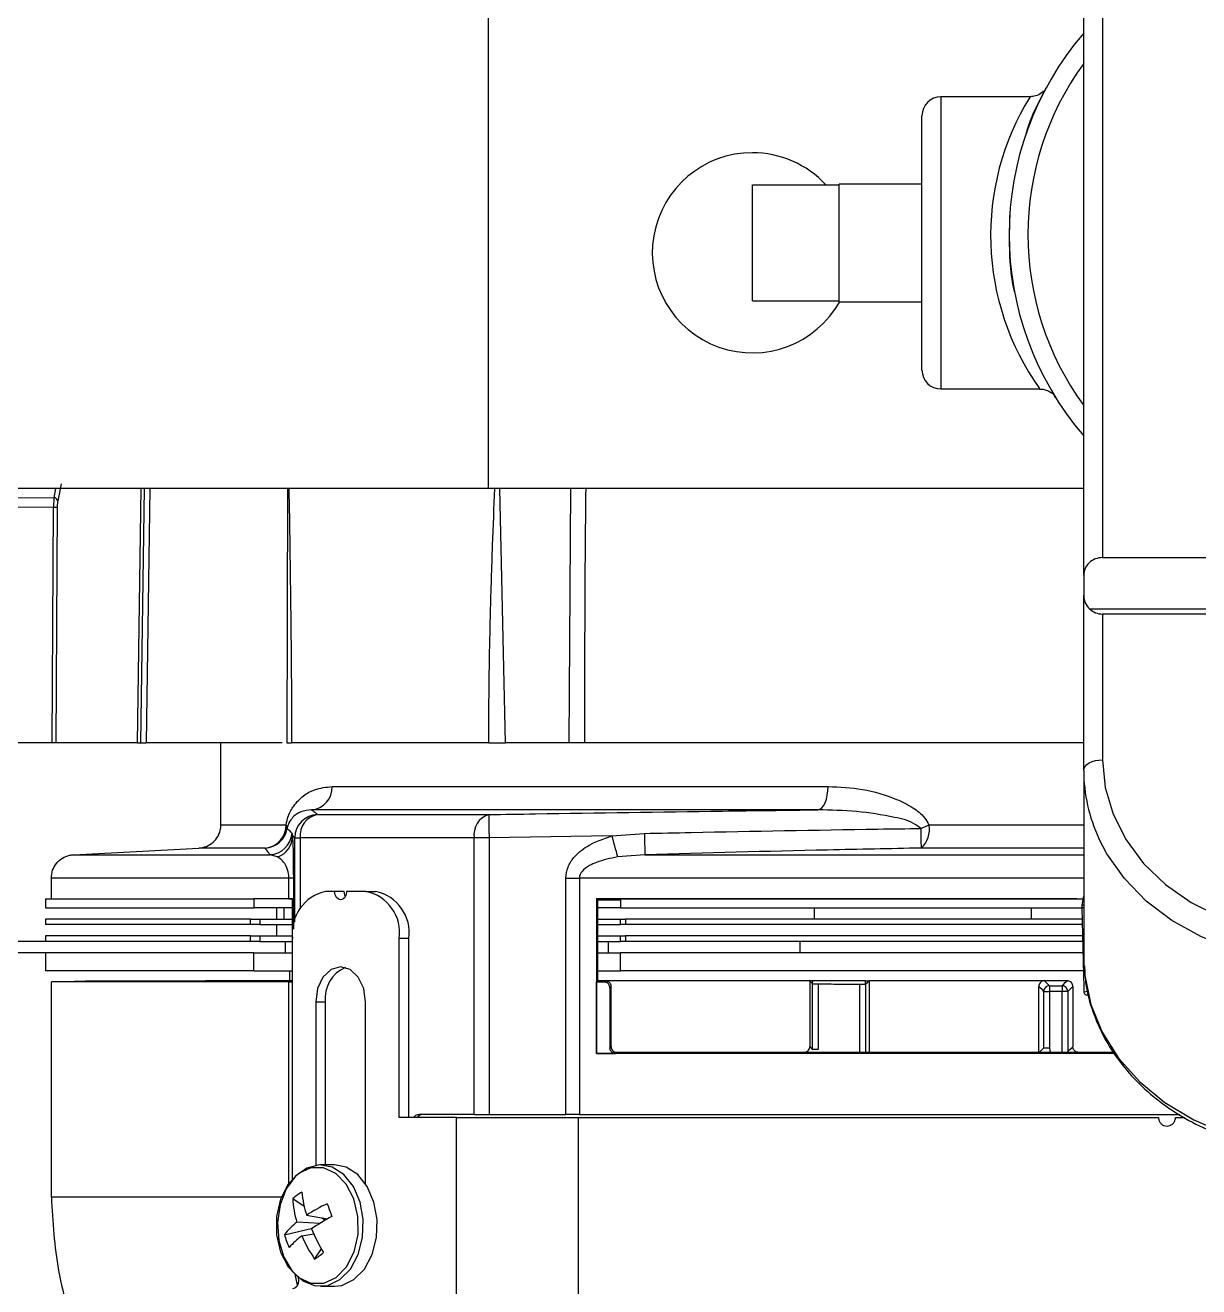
# Model space of a CAD drawing. Extents: x 8 to 113, y 1 to 87.
# Drawn here: x 45.578 to 48.691, y 72.275 to 75.622 of the extents above; entities that cross this region are included whole.
import ezdxf

# ---------------------------------------------------------------- set-up
doc = ezdxf.new("R2010")
doc.units = 0
doc.header["$MEASUREMENT"] = 0
doc.layers.add('OBJECT', color=7, linetype='CONTINUOUS')

msp = doc.modelspace()

# ---------------------------------------------------------------- linework, layer by layer
at = {"layer": 'OBJECT'}
for p, q in [((48.3862, 74.1626), (48.3862, 76.0458)), ((48.4362, 76.0458), (48.4362, 74.2095)), ((46.8072, 74.3933), (46.8072, 75.6433)), ((48.2439, 75.4321), (48.0072, 75.4321)), ((48.0072, 75.4321), (48.0072, 74.6571)), ((47.9572, 74.7071), (47.9572, 75.3821)), ((47.5072, 74.8906), (47.5072, 75.1986)), ((47.5072, 75.1986), (47.7372, 75.1986)), ((47.9572, 75.2006), (47.7372, 75.2006)), ((47.7372, 75.1986), (47.7372, 75.2006)), ((47.7372, 75.0695), (47.7372, 75.1986)), ((47.7372, 75.0197), (47.7372, 75.0695)), ((47.7372, 74.8906), (47.7372, 75.0197)), ((47.5072, 74.8906), (47.7372, 74.8906)), ((47.7372, 74.8886), (47.7372, 74.8906)), ((47.7372, 74.8886), (47.9572, 74.8886)), ((48.0072, 74.6571), (48.2689, 74.6571)), ((46.8072, 74.3933), (45.1192, 74.3933)), ((45.6544, 74.3684), (45.6595, 74.3933)), ((45.6734, 74.4052), (45.6641, 74.3597)), ((45.8762, 73.7183), (45.8856, 74.3933)), ((45.8851, 73.7183), (45.8945, 74.3933)), ((45.9083, 74.3933), (45.8989, 73.7183)), ((46.2737, 74.3933), (46.2717, 73.7183)), ((48.3862, 74.3933), (46.8072, 74.3933)), ((46.8523, 73.7183), (46.8374, 74.3933)), ((47.0247, 74.3933), (47.02, 73.7183)), ((45.6531, 74.3426), (45.3364, 74.3442)), ((45.3367, 74.3701), (45.6544, 74.3684)), ((45.6492, 73.7183), (45.6531, 74.3426)), ((45.6628, 74.3425), (45.6589, 73.7183)), ((48.4362, 74.2095), (48.7912, 74.2095)), ((48.3862, 74.1626), (48.3862, 74.1098)), ((48.3862, 73.6444), (48.3862, 74.1098)), ((48.402, 74.0734), (49.6124, 74.0734)), ((49.5782, 74.0598), (48.4362, 74.0598)), ((48.4362, 74.0598), (48.4362, 73.6731)), ((45.6492, 73.7183), (45.3364, 73.7183)), ((45.8762, 73.7183), (45.6589, 73.7183)), ((45.8851, 73.7183), (45.8989, 73.7183)), ((46.2597, 73.7183), (45.8989, 73.7183)), ((46.0973, 73.5007), (46.0973, 73.7183)), ((46.8078, 73.7183), (46.2846, 73.7183)), ((47.02, 73.7183), (46.8523, 73.7183)), ((48.3862, 73.7183), (47.0617, 73.7183)), ((48.3862, 73.6444), (48.3862, 73.5188)), ((46.3921, 73.6022), (47.708, 73.6022)), ((47.681, 73.5403), (46.3378, 73.5403)), ((46.3537, 73.5277), (46.8077, 73.5277)), ((48.3862, 73.5188), (48.3862, 73.1488)), ((46.0973, 73.5007), (46.27, 73.5007)), ((46.2858, 73.4777), (46.2871, 73.4709)), ((47.1343, 73.4709), (47.2206, 73.4777)), ((47.9756, 73.5007), (48.3862, 73.5007)), ((45.706, 73.4213), (46.0385, 73.4388)), ((46.2147, 73.4388), (46.0385, 73.4388)), ((46.293, 73.4657), (46.2871, 73.4709)), ((46.293, 73.4657), (46.3073, 73.4657)), ((46.293, 73.2421), (46.293, 73.4657)), ((46.7692, 73.4657), (46.3073, 73.4657)), ((46.3073, 73.4657), (46.3073, 73.2775)), ((46.8087, 73.4657), (46.7692, 73.4657)), ((46.7692, 72.7318), (46.7692, 73.4657)), ((47.1343, 73.4709), (46.8087, 73.4657)), ((46.8087, 73.4657), (46.8087, 72.7318)), ((48.3862, 73.4388), (47.9548, 73.4388)), ((45.706, 73.4213), (46.2268, 73.4213)), ((46.2477, 73.4152), (46.2268, 73.4213)), ((47.2223, 73.4213), (47.1494, 73.4152)), ((47.2223, 73.4213), (48.3862, 73.4213)), ((46.2777, 73.3594), (45.6473, 73.3594)), ((45.6473, 73.3046), (45.6473, 73.3594)), ((46.2893, 73.3594), (46.2777, 73.3594)), ((46.2777, 73.3046), (46.2777, 73.3594)), ((46.2893, 73.3594), (46.2893, 73.224)), ((47.0121, 73.3594), (47.0483, 73.3594)), ((47.0121, 72.7318), (47.0121, 73.3594)), ((47.0483, 73.3594), (47.0483, 72.7318)), ((48.3862, 73.3594), (47.0483, 73.3594)), ((45.6322, 73.3046), (45.6322, 73.2806)), ((45.6322, 73.3046), (46.1844, 73.3046)), ((46.1844, 73.3046), (46.1844, 73.2806)), ((46.2024, 73.3046), (46.1844, 73.3046)), ((46.2777, 73.3046), (46.2024, 73.3046)), ((46.2777, 73.3046), (46.2864, 73.3046)), ((46.2864, 73.3046), (46.2777, 73.3046)), ((46.2864, 73.3055), (46.2864, 73.0832)), ((46.3989, 73.3237), (46.3759, 73.3237)), ((46.4243, 73.3237), (46.3989, 73.3237)), ((46.482, 73.3237), (46.4307, 73.3237)), ((46.482, 73.3237), (46.5074, 73.3237)), ((47.0939, 73.3052), (47.0972, 73.3018)), ((47.0939, 73.3052), (47.0939, 72.8935)), ((47.1572, 73.3046), (48.3848, 73.3046)), ((47.1572, 73.3046), (47.1572, 73.2806)), ((48.3822, 73.2878), (48.3862, 73.3108)), ((45.6322, 73.2806), (46.1844, 73.2806)), ((46.2864, 73.2806), (46.1844, 73.2806)), ((46.2444, 73.2806), (46.2444, 73.2506)), ((46.2654, 73.2506), (46.2654, 73.2806)), ((47.0967, 73.3018), (47.0972, 73.3018)), ((47.0967, 73.3018), (47.0967, 73.0868)), ((47.1572, 73.2806), (47.0967, 73.2806)), ((47.0972, 73.3018), (47.1572, 73.3018)), ((47.1572, 73.2806), (48.3822, 73.2806)), ((47.6724, 73.2506), (47.6724, 73.2806)), ((48.248, 73.2506), (48.248, 73.2806)), ((48.3822, 73.2822), (48.3822, 73.2874)), ((48.3862, 73.2806), (48.3822, 73.2806)), ((48.3869, 73.1028), (48.3823, 73.279)), ((45.6322, 73.2506), (45.6322, 73.2357)), ((46.1755, 73.2506), (45.6322, 73.2506)), ((46.1755, 73.2357), (46.1755, 73.2506)), ((46.1755, 73.2506), (46.2007, 73.2506)), ((46.2007, 73.2506), (46.2007, 73.2357)), ((46.2007, 73.2506), (46.2864, 73.2506)), ((47.0967, 73.2506), (47.1572, 73.2506)), ((47.1572, 73.2357), (47.1572, 73.2506)), ((47.1572, 73.2506), (47.1709, 73.2506)), ((47.1709, 73.2506), (47.1709, 73.2357)), ((48.3826, 73.2506), (47.1709, 73.2506)), ((46.1755, 73.2357), (45.6322, 73.2357)), ((45.6322, 73.2057), (45.6322, 73.1908)), ((46.1755, 73.2057), (45.6322, 73.2057)), ((46.2007, 73.2357), (46.1755, 73.2357)), ((46.1755, 73.1908), (46.1755, 73.2057)), ((46.1755, 73.2057), (46.2007, 73.2057)), ((46.2007, 73.2357), (46.2864, 73.2357)), ((46.2007, 73.2057), (46.2007, 73.1908)), ((46.2007, 73.2057), (46.2864, 73.2057)), ((46.2444, 73.2357), (46.2444, 73.2057)), ((47.0967, 73.2357), (47.1572, 73.2357)), ((47.0967, 73.2057), (47.1572, 73.2057)), ((47.1709, 73.2357), (47.1572, 73.2357)), ((47.1572, 73.1908), (47.1572, 73.2057)), ((47.1572, 73.2057), (47.1709, 73.2057)), ((48.3834, 73.2357), (47.1709, 73.2357)), ((47.1709, 73.2057), (47.1709, 73.1908)), ((48.383, 73.2057), (47.1709, 73.2057)), ((45.6637, 73.1908), (45.4822, 73.1908)), ((46.1755, 73.1908), (45.6637, 73.1908)), ((46.2007, 73.1908), (46.1755, 73.1908)), ((46.2007, 73.1908), (46.2864, 73.1908)), ((46.2682, 73.1608), (46.2682, 73.1908)), ((46.2875, 72.5599), (46.2875, 73.1987)), ((46.5703, 72.7237), (46.5703, 73.1987)), ((46.5958, 73.1987), (46.5703, 73.1987)), ((46.5958, 72.7237), (46.5958, 73.1987)), ((47.0967, 73.1908), (47.1572, 73.1908)), ((47.1258, 73.1608), (47.1258, 73.1908)), ((47.1709, 73.1908), (47.1572, 73.1908)), ((48.3834, 73.1908), (47.1709, 73.1908)), ((47.6341, 73.1608), (47.6341, 73.1908)), ((45.6637, 73.1608), (45.4822, 73.1608)), ((45.6322, 73.1608), (45.6322, 73.1128)), ((46.1844, 73.1608), (45.6637, 73.1608)), ((46.1844, 73.1128), (46.1844, 73.1608)), ((46.1844, 73.1608), (46.2864, 73.1608)), ((47.0967, 73.1608), (47.1572, 73.1608)), ((47.1572, 73.1128), (47.1572, 73.1608)), ((48.3842, 73.1608), (47.1572, 73.1608)), ((48.3862, 73.1488), (48.3868, 73.1273)), ((46.1844, 73.1128), (45.6322, 73.1128)), ((46.1844, 73.1128), (46.2864, 73.1128)), ((46.2801, 73.0868), (46.2801, 73.1128)), ((47.0967, 73.1128), (47.1572, 73.1128)), ((48.3854, 73.1128), (47.1572, 73.1128)), ((48.3854, 73.1128), (48.3869, 73.0579)), ((46.2777, 73.0841), (45.6473, 73.0841)), ((45.6473, 72.5128), (45.6473, 73.0841)), ((45.7512, 73.0868), (46.0562, 73.0868)), ((46.0572, 73.0868), (46.0562, 73.0868)), ((46.2864, 73.0868), (46.0572, 73.0868)), ((46.2777, 73.0841), (46.2864, 73.0841)), ((46.2777, 73.0841), (46.2864, 73.0841)), ((46.2777, 72.5466), (46.2777, 73.0841)), ((47.094, 72.8936), (47.094, 73.0836)), ((47.0972, 73.0868), (47.0967, 73.0868)), ((47.0972, 73.0868), (47.0972, 73.0868)), ((47.0972, 73.0868), (47.0983, 73.0868)), ((47.1172, 73.0868), (47.0983, 73.0868)), ((47.114, 73.0836), (47.1172, 73.0868)), ((47.1172, 73.0868), (47.1172, 73.0868)), ((47.1322, 73.0868), (47.1172, 73.0868)), ((47.1172, 73.0868), (47.1172, 73.0868)), ((47.1322, 73.0716), (47.129, 73.0683)), ((47.6593, 73.0868), (47.1322, 73.0868)), ((47.1322, 73.0716), (47.1322, 73.0721)), ((47.1322, 73.0721), (47.1322, 73.0721)), ((47.1322, 72.9121), (47.1322, 73.0716)), ((47.6593, 73.0868), (47.6593, 72.912)), ((47.6672, 73.0868), (47.6593, 73.0868)), ((47.6668, 72.9044), (47.6668, 73.0792)), ((47.6668, 73.0792), (47.6671, 73.0791)), ((47.6671, 73.0791), (47.6672, 73.0868)), ((47.8072, 73.0868), (47.6672, 73.0868)), ((47.6818, 73.0786), (47.6818, 72.9044)), ((47.7926, 72.8968), (47.7926, 73.0774)), ((47.8071, 73.0776), (47.8072, 73.0868)), ((47.8071, 73.0776), (47.8076, 73.0776)), ((47.8072, 73.0868), (47.8169, 73.0868)), ((47.8076, 73.0776), (47.8076, 72.8968)), ((48.2672, 73.0868), (47.8169, 73.0868)), ((47.8169, 73.0868), (47.8169, 72.8968)), ((48.2822, 73.0868), (48.2672, 73.0868)), ((48.2672, 72.8968), (48.2672, 73.0718)), ((48.3422, 73.0868), (48.3422, 73.0868)), ((48.3572, 73.0719), (48.3437, 73.0585)), ((48.3572, 73.0718), (48.3572, 73.0719)), ((48.3572, 73.0718), (48.3572, 72.9119)), ((47.129, 73.0683), (47.129, 72.9088)), ((48.2802, 73.0587), (48.2952, 73.0587)), ((48.2802, 72.9084), (48.2802, 73.0587)), ((48.3287, 73.0585), (48.2952, 73.0587)), ((48.2952, 73.0587), (48.2952, 72.9084)), ((48.3287, 72.8983), (48.3287, 73.0585)), ((48.3437, 73.0585), (48.3287, 73.0585)), ((48.3437, 73.0585), (48.3437, 72.8983)), ((48.3969, 73.0586), (48.387, 73.0565)), ((46.3487, 73.0302), (46.3487, 72.5972)), ((46.3741, 73.0302), (46.3487, 73.0302)), ((46.3741, 73.0302), (46.3741, 72.5982)), ((46.4809, 72.5479), (46.4809, 73.0302)), ((47.129, 72.9088), (47.1322, 72.9121)), ((47.1322, 72.9116), (47.1322, 72.9121)), ((47.6593, 72.912), (47.6668, 72.9044)), ((47.6818, 72.9044), (47.6668, 72.9044)), ((48.2672, 72.8953), (48.2802, 72.9084)), ((48.2802, 72.9084), (48.2952, 72.9084)), ((48.2952, 72.9084), (48.2971, 72.8968)), ((48.3572, 72.9118), (48.3572, 72.9119)), ((47.0939, 72.8935), (47.094, 72.8936)), ((47.1473, 72.8968), (47.1472, 72.8968)), ((47.3672, 72.8968), (47.3672, 72.8968)), ((47.3822, 72.8968), (47.3672, 72.8968)), ((47.3753, 72.8968), (47.3672, 72.8968)), ((48.4651, 72.8968), (47.3822, 72.8968)), ((46.7223, 72.7237), (46.5703, 72.7237)), ((46.7692, 72.7318), (46.6222, 72.7318)), ((46.7223, 72.1437), (46.7223, 72.7237)), ((46.7223, 72.7237), (47.0456, 72.7237)), ((46.7692, 72.7318), (46.8087, 72.7318)), ((46.8087, 72.7318), (47.0121, 72.7318)), ((47.0456, 72.1437), (47.0456, 72.7237)), ((47.0456, 72.7237), (48.5847, 72.7237)), ((47.0483, 72.7318), (48.6411, 72.7318)), ((48.6297, 72.7237), (48.6538, 72.7237)), ((46.3982, 72.5982), (46.3612, 72.5982)), ((46.2607, 72.5128), (45.6473, 72.5128)), ((46.2877, 72.5087), (46.3178, 72.4888)), ((46.3602, 72.4431), (46.2987, 72.446)), ((46.3243, 72.4646), (46.38, 72.4549)), ((46.3653, 72.4574), (46.3743, 72.4515)), ((46.2659, 72.4131), (46.3403, 72.4303)), ((46.3118, 72.4098), (46.3433, 72.4149)), ((46.3458, 72.3484), (46.3638, 72.3755)), ((46.3002, 72.2788), (46.2944, 72.308)), ((46.3612, 72.2762), (46.3982, 72.2762))]:
    msp.add_line(p, q, dxfattribs=at)
at = {"layer": 'OBJECT', "flags": 128}
for points in [[(48.3862, 73.6444), (48.3872, 73.65), (48.39, 73.6554), (48.3947, 73.6603), (48.4009, 73.6647), (48.4084, 73.6682), (48.4171, 73.6709), (48.4265, 73.6725), (48.4362, 73.6731)], [(48.4362, 73.6731), (48.4433, 73.5999), (48.4642, 73.5285), (48.4985, 73.4607), (48.5453, 73.3981), (48.6035, 73.3423), (48.6716, 73.2947), (48.748, 73.2563), (48.8308, 73.2282), (48.9179, 73.2111), (49.0072, 73.2053), (49.0965, 73.2111), (49.1837, 73.2282), (49.2665, 73.2563), (49.3429, 73.2947), (49.411, 73.3423), (49.4692, 73.3981), (49.516, 73.4607), (49.5503, 73.5285), (49.5712, 73.5999), (49.5782, 73.6731)], [(47.681, 73.5403), (47.6863, 73.5417), (47.6914, 73.5454), (47.6961, 73.5513), (47.7002, 73.559), (47.7035, 73.5683), (47.706, 73.5789), (47.7075, 73.5903), (47.708, 73.6022)], [(49.6105, 73.5237), (49.6006, 73.4944), (49.5667, 73.4237), (49.5203, 73.3578), (49.4625, 73.2984), (49.3944, 73.2467), (49.3177, 73.2038), (49.2341, 73.1708), (49.1454, 73.1484), (49.0536, 73.1371), (48.9608, 73.1371), (48.869, 73.1484), (48.7803, 73.1708), (48.6967, 73.2038), (48.62, 73.2467), (48.552, 73.2984), (48.4941, 73.3578), (48.4477, 73.4237), (48.4265, 73.4641)], [(47.1343, 73.4709), (47.1367, 73.462), (47.1391, 73.4532), (47.1414, 73.4449), (47.1435, 73.4372), (47.1454, 73.4302), (47.147, 73.4241), (47.1484, 73.419), (47.1494, 73.4152)], [(46.4307, 73.3237), (46.4295, 73.3151), (46.426, 73.3078), (46.4209, 73.3029), (46.4148, 73.3012), (46.4087, 73.3029), (46.4035, 73.3078), (46.4001, 73.3151), (46.3989, 73.3237)], [(46.4275, 73.3102), (46.4255, 73.3151), (46.4243, 73.3237)], [(48.3868, 73.1273), (48.389, 73.1007), (48.4052, 73.0241), (48.4354, 72.9505), (48.4789, 72.8815), (48.5347, 72.8187), (48.6016, 72.7636), (48.678, 72.7175), (48.762, 72.6815), (48.8517, 72.6563), (48.9451, 72.6427), (49.0399, 72.6408), (49.1339, 72.6508), (49.225, 72.6724), (49.311, 72.7051), (49.3899, 72.7482), (49.4599, 72.8006), (49.5194, 72.8611), (49.5669, 72.9284), (49.6013, 73.0008), (49.6219, 73.0766), (49.6282, 73.1488)], [(46.4809, 73.0302), (46.4759, 73.066), (46.4615, 73.0963), (46.4401, 73.1166), (46.4148, 73.1237), (46.3895, 73.1166), (46.368, 73.0963), (46.3537, 73.066), (46.3487, 73.0302)], [(45.6473, 73.0841), (45.738, 73.0865), (45.7512, 73.0868)], [(47.094, 73.0836), (47.0962, 73.0858), (47.0972, 73.0868)], [(47.6593, 73.0868), (47.6598, 73.0864), (47.6607, 73.0855), (47.6625, 73.0836), (47.6643, 73.0818), (47.6652, 73.0808), (47.6668, 73.0792)], [(47.8169, 73.0868), (47.8164, 73.0863), (47.8142, 73.0841), (47.8131, 73.0831), (47.812, 73.082), (47.8098, 73.0798), (47.8087, 73.0788), (47.8076, 73.0776)], [(48.2802, 73.0587), (48.2758, 73.0632), (48.2709, 73.068), (48.2672, 73.0718)], [(48.2822, 73.0868), (48.283, 73.0861), (48.2861, 73.0829), (48.2909, 73.0781), (48.2953, 73.0737)], [(48.2953, 73.0737), (48.2953, 73.0734), (48.2953, 73.0725), (48.2953, 73.071), (48.2952, 73.0692), (48.2952, 73.0669), (48.2952, 73.0644), (48.2952, 73.0616), (48.2952, 73.0587)], [(48.2953, 73.0737), (48.3253, 73.0735), (48.3288, 73.0735)], [(48.3288, 73.0735), (48.3288, 73.0732), (48.3288, 73.0723), (48.3288, 73.0709), (48.3288, 73.069), (48.3288, 73.0667), (48.3288, 73.0642), (48.3288, 73.0614), (48.3287, 73.0585)], [(48.3288, 73.0735), (48.3292, 73.0739), (48.3324, 73.077), (48.3373, 73.0819), (48.3422, 73.0868)], [(47.1472, 72.8968), (47.1464, 72.896), (47.144, 72.8936)], [(46.4026, 72.2994), (46.4303, 72.3279), (46.4503, 72.3672), (46.4609, 72.4133), (46.4608, 72.4617), (46.4501, 72.5078), (46.4299, 72.5469), (46.4022, 72.5753), (46.3696, 72.5902), (46.3353, 72.5901), (46.3028, 72.575), (46.2751, 72.5465), (46.255, 72.5072), (46.2445, 72.4611), (46.2446, 72.4127), (46.2552, 72.3666), (46.2754, 72.3275), (46.3032, 72.2991), (46.3358, 72.2842), (46.37, 72.2843), (46.4026, 72.2994)], [(46.4131, 72.2939), (46.4407, 72.3219), (46.4612, 72.3601), (46.4728, 72.4052), (46.4745, 72.4532), (46.4662, 72.4997), (46.4485, 72.5406), (46.423, 72.5724), (46.3921, 72.5922), (46.3584, 72.5982), (46.325, 72.5898), (46.2948, 72.568), (46.2705, 72.5345), (46.2543, 72.4923), (46.2475, 72.4453), (46.2509, 72.3975), (46.2641, 72.3533), (46.2859, 72.3165), (46.3144, 72.2905), (46.347, 72.2775), (46.381, 72.2786), (46.4131, 72.2939)], [(46.4501, 72.2939), (46.4777, 72.3219), (46.4982, 72.3601), (46.5098, 72.4052), (46.5115, 72.4532), (46.5032, 72.4997), (46.4855, 72.5406), (46.46, 72.5724), (46.4291, 72.5922), (46.3982, 72.5982)], [(46.3025, 72.2993), (46.3034, 72.2917), (46.3022, 72.2831), (46.2988, 72.2758), (46.2936, 72.2709), (46.2875, 72.2692)], [(46.3982, 72.2762), (46.418, 72.2786), (46.4501, 72.2939)]]:
    msp.add_lwpolyline(points, dxfattribs=at)
at = {"layer": 'OBJECT'}
for centre, radius, start, end in [((49.0072, 75.0668), 0.819, 139.3094, 220.6906), ((49.0072, 75.0668), 0.769, 143.8565, 216.1435), ((48.0072, 75.3821), 0.05, 90, 180), ((48.839, 75.0641), 0.6997, 148.268, 215.4449), ((47.5072, 75.0183), 0.2655, 90, 330.7571), ((47.5072, 75.0183), 0.2655, 42.773, 90), ((48.0072, 74.7071), 0.05, 180, 270), ((45.5409, 65.1593), 9.184, 89.23966, 89.30001), ((45.6542, 74.3584), 0.01, 7.5429, 88.8676), ((48.4362, 74.1098), 0.05, 180, 226.8214), ((48.4362, 74.1098), 0.05, 226.8214, 270), ((48.8163, 73.6459), 0.4301, 180.2015, 204.9991), ((46.3328, 73.5994), 0.0593, 274.818, 2.7807), ((46.355, 73.4657), 0.062, 91.1732, 179.9813), ((46.3637, 73.4718), 0.0568, 100.1324, 186.1768), ((46.824, 73.4746), 0.0556, 107.1156, 189.1916), ((96.1175, 74.3037), 49.316, 180.9016, 180.97362), ((46.2095, 73.499), 0.0605, 274.9205, 1.5735), ((46.2116, 73.5007), 0.062, 272.8402, 350.9566), ((46.2241, 73.4833), 0.062, 272.5495, 354.8621), ((46.2586, 73.492), 0.0143, 355.8769, 37.3541), ((64.1017, 73.9444), 16.8876, 181.58369, 181.77508), ((47.7983, 73.8693), 0.4091, 292.3442, 295.6976), ((60.5881, 73.7157), 12.6363, 181.01937, 181.25597), ((47.9107, 73.4881), 0.0662, 311.8358, 10.9779), ((46.2268, 73.4718), 0.0604, 290.2163, 359.1613), ((46.398, 73.2143), 0.1116, 101.4219, 188.0492), ((46.4599, 73.2143), 0.1116, 351.9506, 78.5781), ((46.4853, 73.2143), 0.1116, 351.9507, 78.5781), ((48.5022, 73.2874), 0.12, 179.8086, 180), ((48.5022, 73.2822), 0.12, 180, 180.7501), ((48.5022, 73.2822), 0.12, 180.7501, 181.5), ((46.4623, 73.0403), 0.0887, 113.0743, 186.5385), ((48.2952, 73.0587), 0.015, 89.7105, 179.9532), ((48.3287, 73.0585), 0.015, 0.0453, 89.6349), ((48.3969, 73.1031), 0.01, 181.5, 183), ((48.3969, 73.0582), 0.01, 181.5, 189.5559), ((46.3979, 72.3817), 0.1681, 120.8692, 130.9589), ((46.5567, 72.5235), 0.2694, 183.135, 196.6992), ((46.6248, 72.5584), 0.3148, 185.9006, 197.3381), ((46.5784, 72.0726), 0.4672, 115.2281, 122.952), ((50.5442, 73.9843), 4.4231, 199.6734, 200.14), ((46.4149, 72.2977), 0.1885, 128.0851, 142.2528), ((46.7316, 71.8421), 0.7065, 118.7738, 123.9157), ((46.4838, 72.4728), 0.226, 195.3353, 204.4773), ((46.4694, 72.2027), 0.2603, 127.2776, 137.3004), ((46.644, 72.5534), 0.3619, 203.3801, 214.5152), ((46.7493, 72.6011), 0.4467, 202.7477, 211.802), ((46.0015, 72.8489), 0.6075, 304.5191, 307.3081)]:
    msp.add_arc(centre, radius, start, end, dxfattribs=at)
for centre, major_axis, ratio, start_param, end_param in [((48.4362, 74.1626), (0.05, 0), 0.938361, 1.570796, 3.141593), ((46.2273, 73.3227), (0.062, -0.0151), 0.162756, 5.700224, 6.014583), ((47.8888, 71.2181), (2.3412, 0), 0.904333, 1.356713, 1.358461), ((46.2273, 73.0659), (0.062, 0.0151), 0.162711, 0.268626, 0.582985)]:
    msp.add_ellipse(centre, major_axis=major_axis, ratio=ratio, start_param=start_param, end_param=end_param, dxfattribs=at)
for points, knots in [([(48.2339, 75.3347), (48.2347, 75.3378), (48.2464, 75.3788), (48.266, 75.4149), (48.2822, 75.4481), (48.2855, 75.4541), (48.2872, 75.4571)], [0, 0, 0, 0, 0.03785, 0.511788, 0.755951, 1, 1, 1, 1]), ([(48.2792, 75.4473), (48.2776, 75.4456), (48.272, 75.4397), (48.2597, 75.4335), (48.2489, 75.4328), (48.2438, 75.4324)], [0, 0, 0, 0, 0.179336, 0.61954, 1, 1, 1, 1]), ([(48.2029, 74.9143), (48.2023, 74.9173), (48.1966, 74.9424), (48.188, 75.011), (48.1895, 75.0766), (48.1905, 75.1174)], [0, 0, 0, 0, 0.0484014, 0.4076006, 1, 1, 1, 1]), ([(48.2689, 74.6567), (48.2721, 74.6568), (48.2792, 74.6569), (48.2892, 74.6535), (48.2973, 74.6493), (48.3012, 74.6459), (48.3027, 74.6446)], [0, 0, 0, 0, 0.258862, 0.576505, 0.843013, 1, 1, 1, 1]), ([(48.3118, 74.6342), (48.312, 74.634), (48.3127, 74.6328), (48.3112, 74.6351), (48.306, 74.6441), (48.3032, 74.6488)], [0, 0, 0, 0, 0.078613, 0.511418, 1, 1, 1, 1]), ([(46.2775, 74.3933), (46.2783, 74.343), (46.2801, 74.2328), (46.2824, 74.0628), (46.2842, 73.8881), (46.2845, 73.7733), (46.2846, 73.7183)], [0, 0, 0, 0, 0.22394, 0.489698, 0.755953, 1, 1, 1, 1]), ([(46.8078, 73.7183), (46.808, 73.7733), (46.8085, 73.8881), (46.8122, 74.0628), (46.8174, 74.2328), (46.8218, 74.343), (46.8239, 74.3933)], [0, 0, 0, 0, 0.24402, 0.510283, 0.77599, 1, 1, 1, 1]), ([(47.0649, 74.3933), (47.0644, 74.3475), (47.0631, 74.2121), (47.062, 73.987), (47.0618, 73.8079), (47.0617, 73.7183)], [0, 0, 0, 0, 0.2038318, 0.6019161, 1, 1, 1, 1]), ([(45.6544, 74.3684), (45.6542, 74.3669), (45.6539, 74.3639), (45.6535, 74.3576), (45.6532, 74.3504), (45.6531, 74.3452), (45.6531, 74.3426)], [0, 0, 0, 0, 0.2497795, 0.4995782, 0.7496537, 1, 1, 1, 1]), ([(45.6641, 74.3597), (45.6639, 74.3587), (45.6636, 74.3567), (45.6632, 74.3525), (45.6629, 74.3477), (45.6628, 74.3442), (45.6628, 74.3425)], [0, 0, 0, 0, 0.248699, 0.500161, 0.750977, 1, 1, 1, 1]), ([(45.6589, 73.7183), (45.6587, 73.7183), (45.6583, 73.7183), (45.6571, 73.7183), (45.6561, 73.7183), (45.6548, 73.7183), (45.6534, 73.7183), (45.6515, 73.7183), (45.6501, 73.7183), (45.6492, 73.7183)], [0, 0, 0, 0, 0.235209, 0.351551, 0.467887, 0.584217, 0.700551, 0.816896, 1, 1, 1, 1]), ([(45.8762, 73.7183), (45.8764, 73.7183), (45.8769, 73.7183), (45.8779, 73.7183), (45.8791, 73.7183), (45.8804, 73.7183), (45.8819, 73.7183), (45.8835, 73.7183), (45.8846, 73.7183), (45.8851, 73.7183)], [0, 0, 0, 0, 0.143841, 0.287689, 0.431522, 0.575355, 0.719217, 0.857744, 1, 1, 1, 1]), ([(46.2717, 73.7183), (46.2716, 73.7183), (46.2714, 73.7183), (46.2778, 73.7183), (46.2832, 73.7183), (46.2846, 73.7183)], [0, 0, 0, 0, 0.425021, 0.850043, 1, 1, 1, 1]), ([(46.8078, 73.7183), (46.8135, 73.7183), (46.8248, 73.7183), (46.8409, 73.7183), (46.85, 73.7183), (46.8523, 73.7183)], [0, 0, 0, 0, 0.425023, 0.850044, 1, 1, 1, 1]), ([(47.0617, 73.7183), (47.0584, 73.7183), (47.0494, 73.7183), (47.0348, 73.7183), (47.0241, 73.7183), (47.02, 73.7183)], [0, 0, 0, 0, 0.263884, 0.723096, 1, 1, 1, 1]), ([(46.27, 73.5007), (46.2718, 73.5084), (46.2769, 73.53), (46.2929, 73.5558), (46.3161, 73.5793), (46.3497, 73.5975), (46.3763, 73.6005), (46.3921, 73.6022)], [0, 0, 0, 0, 0.082616, 0.229115, 0.451924, 0.67554, 1, 1, 1, 1]), ([(47.708, 73.6022), (47.7386, 73.6008), (47.7997, 73.5978), (47.8762, 73.5759), (47.9309, 73.5486), (47.9616, 73.5259), (47.972, 73.5072), (47.9756, 73.5007)], [0, 0, 0, 0, 0.318535, 0.636337, 0.797116, 0.929766, 1, 1, 1, 1]), ([(46.3378, 73.5403), (46.328, 73.5393), (46.311, 73.5376), (46.2924, 73.526), (46.2814, 73.5128), (46.2756, 73.5025), (46.2735, 73.4938), (46.2729, 73.491)], [0, 0, 0, 0, 0.401034, 0.69476, 0.864025, 0.95611, 1, 1, 1, 1]), ([(46.3378, 73.5403), (46.3406, 73.5384), (46.3459, 73.5348), (46.3512, 73.53), (46.3537, 73.5277)], [0, 0, 0, 0, 0.520773, 1, 1, 1, 1]), ([(46.8077, 73.5277), (46.849, 73.5284), (47.0556, 73.5318), (47.3468, 73.5362), (47.5966, 73.5392), (47.681, 73.5403)], [0, 0, 0, 0, 0.14196, 0.7098, 1, 1, 1, 1]), ([(47.9538, 73.4909), (47.9491, 73.4947), (47.9292, 73.5108), (47.8693, 73.524), (47.7836, 73.5383), (47.7154, 73.5396), (47.681, 73.5403)], [0, 0, 0, 0, 0.063061, 0.269117, 0.631932, 1, 1, 1, 1]), ([(46.0385, 73.4388), (46.0455, 73.4398), (46.0593, 73.4419), (46.0773, 73.4536), (46.0905, 73.47), (46.0966, 73.4868), (46.0971, 73.4972), (46.0973, 73.5007)], [0, 0, 0, 0, 0.222101, 0.444199, 0.666298, 0.888389, 1, 1, 1, 1]), ([(46.2729, 73.491), (46.2736, 73.4904), (46.277, 73.4876), (46.2813, 73.4832), (46.285, 73.4788), (46.2858, 73.4777)], [0, 0, 0, 0, 0.160413, 0.802068, 1, 1, 1, 1]), ([(47.2206, 73.4777), (47.2619, 73.4786), (47.4685, 73.483), (47.7129, 73.4874), (47.916, 73.4904), (47.9538, 73.4909)], [0, 0, 0, 0, 0.169099, 0.845499, 1, 1, 1, 1]), ([(46.2268, 73.4213), (46.2255, 73.4236), (46.2215, 73.4305), (46.2174, 73.4354), (46.2147, 73.4388)], [0, 0, 0, 0, 0.321063, 1, 1, 1, 1]), ([(46.2871, 73.4709), (46.2877, 73.4612), (46.2883, 73.4478), (46.289, 73.4121), (46.2893, 73.3858), (46.2893, 73.367), (46.2893, 73.3594)], [0, 0, 0, 0, 0.50075, 0.686143, 0.873076, 1, 1, 1, 1]), ([(47.0121, 73.3594), (47.0134, 73.3693), (47.0158, 73.3891), (47.0358, 73.4189), (47.0741, 73.4506), (47.1115, 73.4632), (47.1343, 73.4709)], [0, 0, 0, 0, 0.167941, 0.334633, 0.594445, 1, 1, 1, 1]), ([(47.9548, 73.4388), (47.8722, 73.4371), (47.628, 73.4323), (47.3838, 73.4257), (47.2223, 73.4213)], [0, 0, 0, 0, 0.33844, 1, 1, 1, 1]), ([(45.6473, 73.3594), (45.648, 73.3664), (45.6493, 73.3803), (45.66, 73.3989), (45.6758, 73.4129), (45.6922, 73.4199), (45.7026, 73.421), (45.706, 73.4213)], [0, 0, 0, 0, 0.222089, 0.444178, 0.666268, 0.888362, 1, 1, 1, 1]), ([(46.2777, 73.3594), (46.2776, 73.3621), (46.2774, 73.368), (46.2756, 73.3778), (46.2703, 73.3934), (46.2604, 73.4067), (46.2519, 73.4123), (46.2477, 73.4152)], [0, 0, 0, 0, 0.061062, 0.137018, 0.266872, 0.630195, 1, 1, 1, 1]), ([(47.1494, 73.4152), (47.1304, 73.4114), (47.1048, 73.4064), (47.0733, 73.3921), (47.0576, 73.3814), (47.0499, 73.369), (47.0483, 73.363), (47.0483, 73.3599), (47.0483, 73.3594)], [0, 0, 0, 0, 0.476054, 0.640497, 0.854535, 0.926507, 0.987724, 1, 1, 1, 1]), ([(47.0939, 73.3052), (47.1997, 73.3051), (47.4116, 73.305), (47.7561, 73.3048), (48.0812, 73.3047), (48.295, 73.3047), (48.3852, 73.3046)], [0, 0, 0, 0, 0.267888, 0.536631, 0.804519, 1, 1, 1, 1]), ([(48.3882, 73.1265), (48.389, 73.1098), (48.3912, 73.0688), (48.4089, 73.0046), (48.4388, 72.9357), (48.4805, 72.8711), (48.5326, 72.812), (48.5942, 72.7596), (48.6642, 72.7149), (48.7412, 72.6789), (48.8235, 72.6524), (48.9096, 72.6357), (48.9977, 72.6294), (49.0861, 72.6335), (49.1729, 72.648), (49.2564, 72.6726), (49.335, 72.7068), (49.4071, 72.7501), (49.471, 72.8016), (49.5256, 72.8602), (49.5695, 72.9247), (49.6022, 72.9938), (49.6216, 73.0659), (49.6298, 73.1182), (49.6278, 73.1458), (49.6275, 73.1489)], [0, 0, 0, 0, 0.0307186, 0.0759109, 0.1211528, 0.1665302, 0.2120877, 0.2578266, 0.303719, 0.3497253, 0.3958087, 0.4419419, 0.4881084, 0.5343005, 0.5805154, 0.6267501, 0.6729965, 0.719237, 0.7654402, 0.8115602, 0.8575413, 0.9033322, 0.9489061, 0.99428, 1, 1, 1, 1]), ([(47.094, 73.0836), (47.0969, 73.0836), (47.1028, 73.0836), (47.1095, 73.0836), (47.1132, 73.0836), (47.114, 73.0836)], [0, 0, 0, 0, 0.44189, 0.883774, 1, 1, 1, 1]), ([(47.1172, 73.0868), (47.116, 73.0868), (47.1093, 73.0868), (47.1027, 73.0868), (47.0972, 73.0868)], [0, 0, 0, 0, 0.173077, 1, 1, 1, 1]), ([(47.129, 73.0683), (47.1289, 73.0698), (47.1286, 73.0728), (47.1266, 73.0769), (47.1236, 73.0803), (47.1193, 73.083), (47.1159, 73.0834), (47.114, 73.0836)], [0, 0, 0, 0, 0.172261, 0.344036, 0.527768, 0.740235, 1, 1, 1, 1]), ([(47.1172, 73.0868), (47.1188, 73.0867), (47.1218, 73.0864), (47.1264, 73.084), (47.13, 73.0802), (47.1319, 73.0758), (47.1321, 73.0731), (47.1322, 73.072)], [0, 0, 0, 0, 0.209426, 0.41817, 0.637117, 0.857381, 1, 1, 1, 1]), ([(47.1322, 73.072), (47.1322, 73.0719), (47.1322, 73.0718), (47.1322, 73.0716), (47.1322, 73.0716)], [0, 0, 0, 0, 0.756227, 1, 1, 1, 1]), ([(47.6671, 73.0791), (47.6676, 73.0791), (47.6686, 73.079), (47.672, 73.0788), (47.6766, 73.0787), (47.68, 73.0787), (47.6818, 73.0786)], [0, 0, 0, 0, 0.2461302, 0.4922535, 0.7383508, 1, 1, 1, 1]), ([(47.6818, 73.0786), (47.7003, 73.0784), (47.7314, 73.0781), (47.7683, 73.0777), (47.7868, 73.0775), (47.7926, 73.0774)], [0, 0, 0, 0, 0.499117, 0.842425, 1, 1, 1, 1]), ([(47.7926, 73.0774), (47.7943, 73.0774), (47.7977, 73.0774), (47.8021, 73.0774), (47.8055, 73.0775), (47.8066, 73.0775), (47.8071, 73.0776)], [0, 0, 0, 0, 0.25593, 0.512166, 0.768479, 1, 1, 1, 1]), ([(48.2822, 73.0868), (48.281, 73.0868), (48.2781, 73.0865), (48.2739, 73.0846), (48.2702, 73.0812), (48.2677, 73.0768), (48.2674, 73.0734), (48.2672, 73.0718)], [0, 0, 0, 0, 0.154512, 0.370359, 0.58189, 0.790898, 1, 1, 1, 1]), ([(48.3422, 73.0868), (48.3397, 73.0868), (48.3297, 73.0868), (48.3097, 73.0868), (48.2922, 73.0868), (48.2822, 73.0868)], [0, 0, 0, 0, 0.125776, 0.500813, 1, 1, 1, 1]), ([(48.3572, 73.0719), (48.3572, 73.073), (48.357, 73.0758), (48.3552, 73.08), (48.3518, 73.0838), (48.3472, 73.0864), (48.3439, 73.0867), (48.3422, 73.0868)], [0, 0, 0, 0, 0.139108, 0.354907, 0.570672, 0.785286, 1, 1, 1, 1]), ([(48.3969, 73.0482), (48.3961, 73.0482), (48.3947, 73.0483), (48.3917, 73.0494), (48.3892, 73.0515), (48.3876, 73.0541), (48.3872, 73.0559), (48.387, 73.0565)], [0, 0, 0, 0, 0.2815117, 0.4771576, 0.6724687, 0.8784619, 1, 1, 1, 1]), ([(47.144, 72.8936), (47.1419, 72.8938), (47.1378, 72.8944), (47.1331, 72.898), (47.1301, 72.9025), (47.1291, 72.9063), (47.129, 72.9084), (47.129, 72.9088)], [0, 0, 0, 0, 0.292379, 0.559789, 0.754512, 0.950188, 1, 1, 1, 1]), ([(47.1322, 72.9121), (47.1322, 72.912), (47.1322, 72.9118), (47.1322, 72.9116), (47.1322, 72.9116)], [0, 0, 0, 0, 0.6344867, 1, 1, 1, 1]), ([(47.1322, 72.9116), (47.1324, 72.9099), (47.1328, 72.9065), (47.1357, 72.9018), (47.1399, 72.8984), (47.1441, 72.897), (47.1464, 72.8969), (47.1472, 72.8968)], [0, 0, 0, 0, 0.220251, 0.440262, 0.662932, 0.885711, 1, 1, 1, 1]), ([(47.6443, 72.8968), (47.6461, 72.897), (47.6497, 72.8974), (47.6544, 72.9004), (47.6578, 72.9047), (47.6592, 72.9089), (47.6593, 72.9113), (47.6593, 72.912)], [0, 0, 0, 0, 0.238416, 0.477119, 0.706238, 0.916874, 1, 1, 1, 1]), ([(48.3437, 72.8983), (48.3481, 72.9027), (48.3525, 72.907), (48.3572, 72.9118), (48.3572, 72.9118)], [0, 0, 0, 0, 0.999969, 1, 1, 1, 1]), ([(48.3722, 72.8968), (48.3711, 72.8969), (48.3684, 72.8971), (48.3642, 72.8989), (48.3603, 72.9022), (48.3577, 72.9067), (48.3574, 72.9101), (48.3572, 72.9118)], [0, 0, 0, 0, 0.139019, 0.354778, 0.570512, 0.785205, 1, 1, 1, 1]), ([(47.3823, 72.8937), (47.3607, 72.8937), (47.3175, 72.8936), (47.2538, 72.8936), (47.1788, 72.8935), (47.1261, 72.8935), (47.0939, 72.8935)], [0, 0, 0, 0, 0.218765, 0.43753, 0.656295, 1, 1, 1, 1]), ([(47.094, 72.8936), (47.1056, 72.8936), (47.1222, 72.8936), (47.139, 72.8936), (47.144, 72.8936)], [0, 0, 0, 0, 0.701382, 1, 1, 1, 1]), ([(47.3672, 72.8968), (47.3509, 72.8968), (47.3132, 72.8968), (47.2393, 72.8968), (47.1831, 72.8968), (47.1473, 72.8968)], [0, 0, 0, 0, 0.2183231, 0.5030555, 1, 1, 1, 1]), ([(48.468, 72.8941), (48.4583, 72.8941), (48.3569, 72.894), (48.1671, 72.894), (47.8988, 72.8939), (47.6353, 72.8938), (47.4666, 72.8937), (47.3823, 72.8937)], [0, 0, 0, 0, 0.025393, 0.2656088, 0.5058246, 0.7529123, 1, 1, 1, 1]), ([(46.6089, 72.7237), (46.609, 72.724), (46.6097, 72.7258), (46.6125, 72.7287), (46.617, 72.7314), (46.6205, 72.7317), (46.6222, 72.7318)], [0, 0, 0, 0, 0.044427, 0.3066, 0.667852, 1, 1, 1, 1]), ([(46.6322, 72.7318), (46.6297, 72.7315), (46.6257, 72.731), (46.6211, 72.7276), (46.6195, 72.7248), (46.6188, 72.7237)], [0, 0, 0, 0, 0.496609, 0.793918, 1, 1, 1, 1]), ([(47.0483, 72.7318), (47.0427, 72.7318), (47.0316, 72.7318), (47.0186, 72.7318), (47.0121, 72.7318)], [0, 0, 0, 0, 0.5, 1, 1, 1, 1]), ([(48.5847, 72.7237), (48.5848, 72.722), (48.5851, 72.7177), (48.5879, 72.7114), (48.593, 72.7057), (48.5997, 72.702), (48.6073, 72.7008), (48.615, 72.7021), (48.6217, 72.7059), (48.6268, 72.7118), (48.6294, 72.718), (48.6296, 72.7221), (48.6297, 72.7237)], [0, 0, 0, 0, 0.073627, 0.179766, 0.286276, 0.393535, 0.501562, 0.610022, 0.718406, 0.826275, 0.933445, 1, 1, 1, 1]), ([(45.6473, 72.5128), (45.6511, 72.4474), (45.659, 72.3119), (45.7121, 72.1434), (45.7631, 72.0471), (45.7813, 72.0128)], [0, 0, 0, 0, 0.3750494, 0.7769838, 1, 1, 1, 1])]:
    msp.add_open_spline(points, degree=3, knots=knots, dxfattribs=at)

doc.saveas('drawing.dxf')
